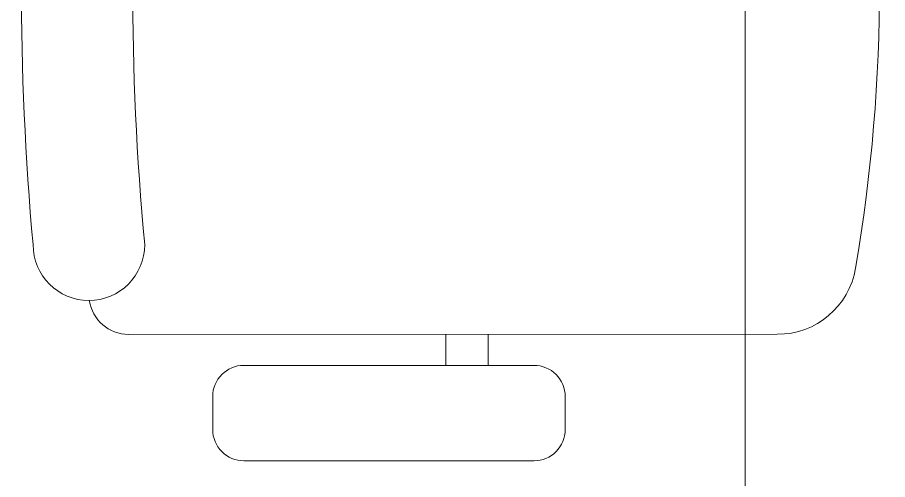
# Model space of a CAD drawing. Header units: millimetres. Extents: x 26027 to 581921, y 7230 to 233891.
# Drawn here: x 479210 to 479758, y 161495 to 161786 of the extents above; entities that cross this region are included whole.
import ezdxf

# ---------------------------------------------------------------- set-up
doc = ezdxf.new("R2010")
doc.units = ezdxf.units.MM
doc.header["$LTSCALE"] = 5
doc.layers.add('Medical Equipment and Furniture', color=163, linetype='Continuous', lineweight=0)

# ---------------------------------------------------------------- blocks, each defined once
blk = doc.blocks.new('GF21018-P')
at = {"color": 0}
for p, q in [((-0.2206958158158443, 0.4756307261486727), (-0.2206958158158443, 0.0674977280054634)), ((-0.2805980196294406, 0.3422072443699342), (-0.2598282612620899, 0.3422072443699342)), ((-0.3002131404457629, 0.322592123553612), (-0.3002131404457629, 0.1400010304266672)), ((-0.2402131404457641, 0.322592123553612), (-0.2402131404457641, 0.1400010304266708)), ((-0.2402131404457641, 0.2937232591883401), (-0.2206958158158443, 0.2937232591883365)), ((-0.2402131404457641, 0.2670847420663591), (-0.2206958158158443, 0.2670847420663591)), ((-0.2805980196294406, 0.1203859096103415), (-0.2598282612620899, 0.120385909610345))]:
    blk.add_line(p, q, dxfattribs=at)
for centre, radius, start, end in [((-0.0001010474000793, -0.5294775460345988), 1.069482816835118, 80.36711584008485, 99.63288415991525), ((-0.1706958158158436, 0.4756307261486727), 0.05, 99.63288415991494, 180), ((-0.2805980196294406, 0.322592123553612), 0.0196151208163253, 90, 180.0000000000001), ((-0.2598282612620899, 0.322592123553612), 0.0196151208163253, 359.9999999999999, 90), ((-0.2805980196294406, 0.1400010304266672), 0.0196151208163253, 180.0000000000001, 270.0000000000004), ((-0.2598282612620899, 0.1400010304266708), 0.0196151208163253, 270.0000000000006, 359.9999999999999), ((-0.1642902328567111, 0.0424977280054613), 0.0351139560901341, 90.00000000000004, 270), ((-4.0174444003e-06, 1.846735474002139), 1.776735474005004, 264.6945553321505, 275.3052680112835), ((-0.1956958158158457, 0.0674977280054634), 0.025, 179.9999999999999, 261.4720758531367), ((-3.2405935642e-06, 1.831363171438854), 1.831363171441721, 264.8532206013883, 275.1469821681523)]:
    blk.add_arc(centre, radius, start, end, dxfattribs=at)

msp = doc.modelspace()

# ---------------------------------------------------------------- linework, layer by layer
at = {"layer": 'Medical Equipment and Furniture'}
msp.add_line((479668.3936911551, 159235.2665295955, 2.361868934033881), (479668.3936911551, 163880.266522008, 2.361868934033881), dxfattribs=at)

# ---------------------------------------------------------------- block references
at = {"layer": 'Medical Equipment and Furniture', "extrusion": (-7.774263848861105e-06, 8.170112885612791e-07, 0.9999999999694468), "xscale": -1000.000000000004, "yscale": 1000.000000000006, "zscale": 1000.000000000003, "rotation": 270.0014107646746}
msp.add_blockref('GF21018-P', (479212.878295081, 161807.126770703, -1.227618753464468), dxfattribs=at)

doc.saveas('drawing.dxf')
